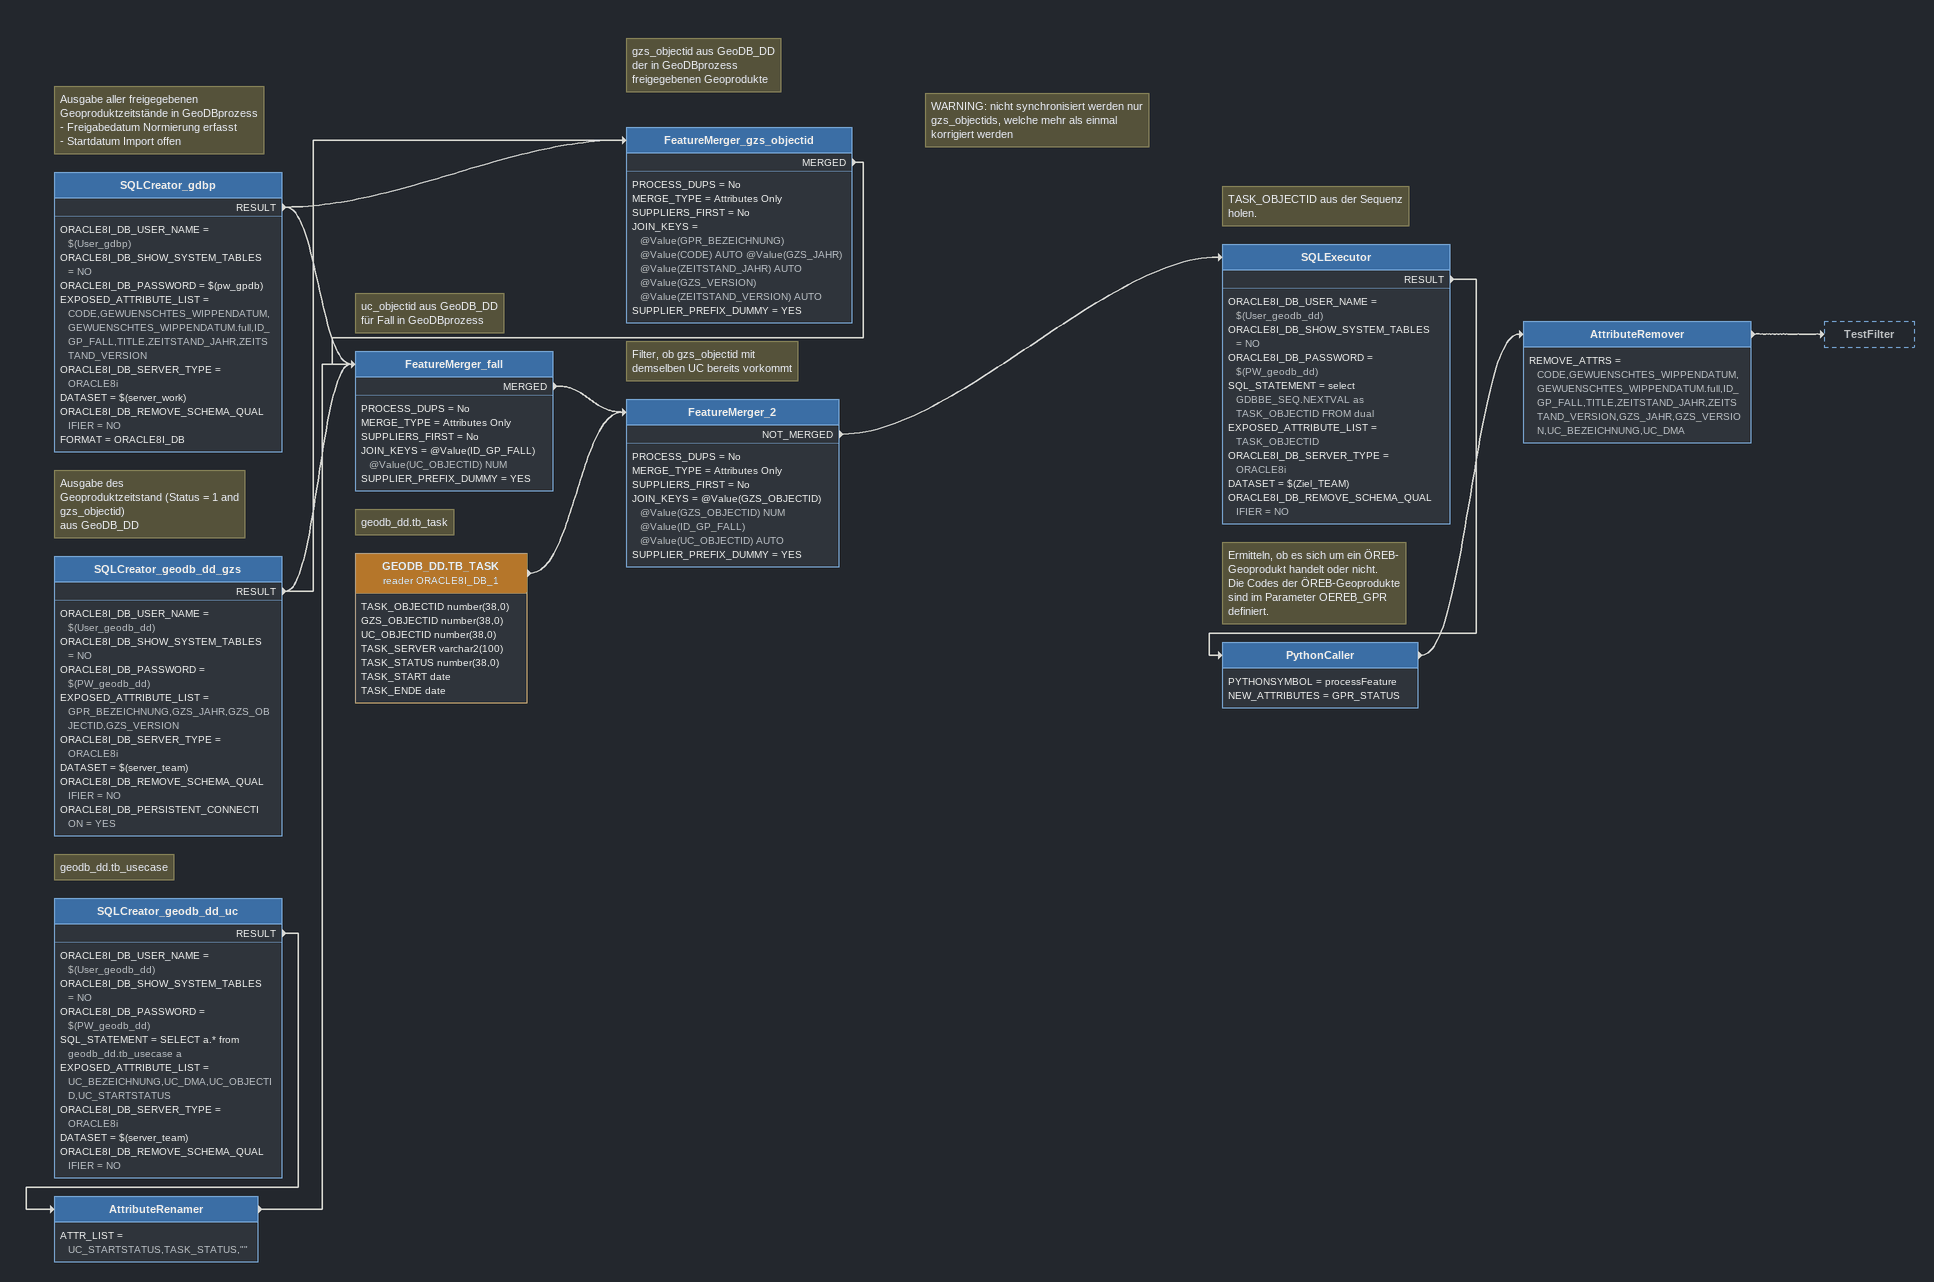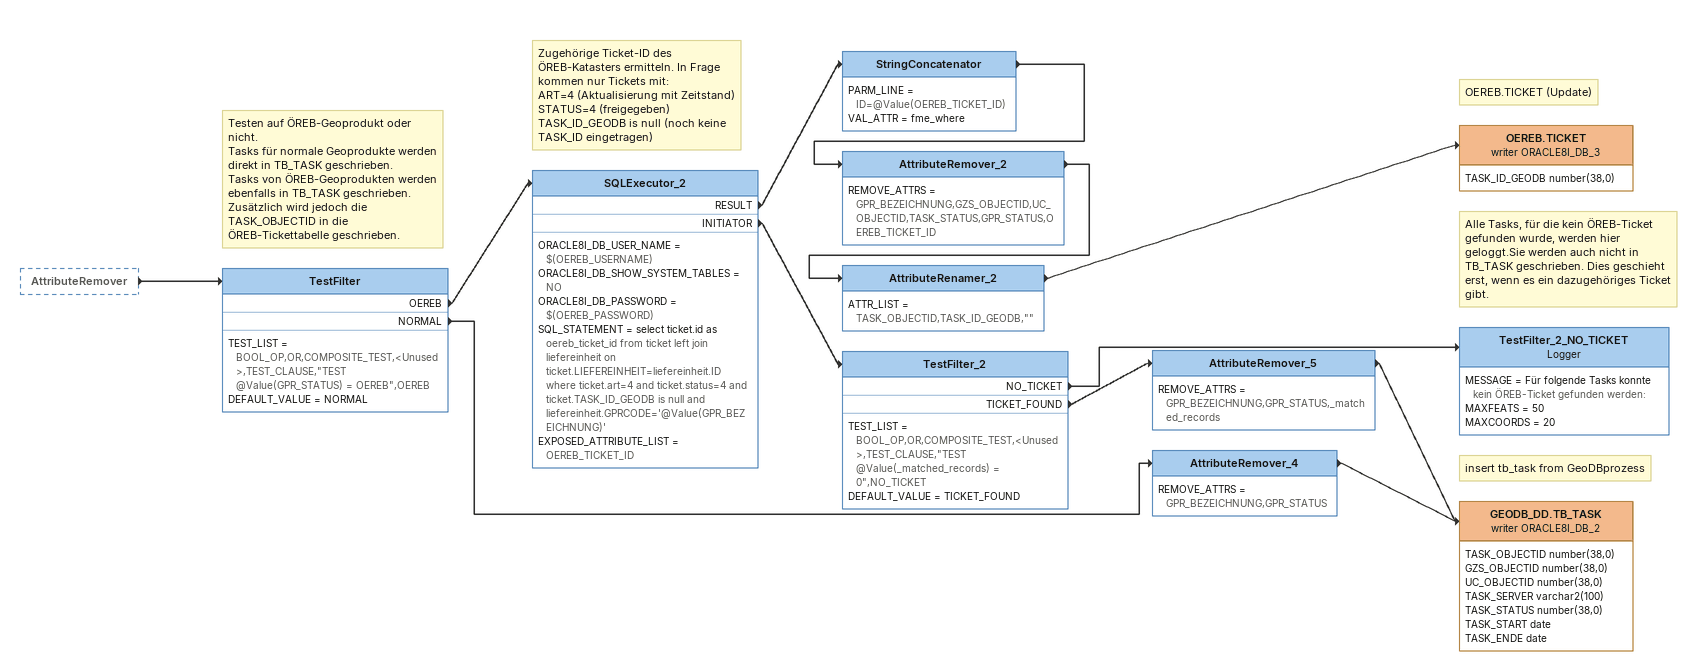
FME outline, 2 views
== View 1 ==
Note: Ausgabe aller freigegebenen / Geoproduktzeitstände in GeoDBprozess / - Freigabedatum Normierung erfasst / - Startdatum Import offen
SQLCreator_gdbp
    ORACLE8I_DB_USER_NAME = $(User_gdbp)
    ORACLE8I_DB_SHOW_SYSTEM_TABLES = NO
    ORACLE8I_DB_PASSWORD = $(pw_gpdb)
    EXPOSED_ATTRIBUTE_LIST = CODE,GEWUENSCHTES_WIPPENDATUM,GEWUENSCHTES_WIPPENDATUM.full,ID_GP_FALL,TITLE,ZEITSTAND_JAHR,ZEITSTAND_VERSION
    ORACLE8I_DB_SERVER_TYPE = ORACLE8i
    DATASET = $(server_work)
    ORACLE8I_DB_REMOVE_SCHEMA_QUALIFIER = NO
    FORMAT = ORACLE8I_DB
    RESULT -> FeatureMerger_gzs_objectid
    RESULT -> FeatureMerger_fall
Note: Ausgabe des / Geoproduktzeitstand (Status = 1 and / gzs_objectid) / aus GeoDB_DD
SQLCreator_geodb_dd_gzs
    ORACLE8I_DB_USER_NAME = $(User_geodb_dd)
    ORACLE8I_DB_SHOW_SYSTEM_TABLES = NO
    ORACLE8I_DB_PASSWORD = $(PW_geodb_dd)
    EXPOSED_ATTRIBUTE_LIST = GPR_BEZEICHNUNG,GZS_JAHR,GZS_OBJECTID,GZS_VERSION
    ORACLE8I_DB_SERVER_TYPE = ORACLE8i
    DATASET = $(server_team)
    ORACLE8I_DB_REMOVE_SCHEMA_QUALIFIER = NO
    ORACLE8I_DB_PERSISTENT_CONNECTION = YES
    RESULT -> FeatureMerger_gzs_objectid
    RESULT -> FeatureMerger_fall
Note: gzs_objectid aus GeoDB_DD / der in GeoDBprozess / freigegebenen Geoprodukte
FeatureMerger_gzs_objectid
    PROCESS_DUPS = No
    MERGE_TYPE = Attributes Only
    SUPPLIERS_FIRST = No
    JOIN_KEYS = @Value(GPR_BEZEICHNUNG) @Value(CODE) AUTO @Value(GZS_JAHR) @Value(ZEITSTAND_JAHR) AUTO @Value(GZS_VERSION) @Value(ZEITSTAND_VERSION) AUTO
    SUPPLIER_PREFIX_DUMMY = YES
    MERGED -> FeatureMerger_fall
Note: geodb_dd.tb_usecase
SQLCreator_geodb_dd_uc
    ORACLE8I_DB_USER_NAME = $(User_geodb_dd)
    ORACLE8I_DB_SHOW_SYSTEM_TABLES = NO
    ORACLE8I_DB_PASSWORD = $(PW_geodb_dd)
    SQL_STATEMENT = SELECT a.* from geodb_dd.tb_usecase a
    EXPOSED_ATTRIBUTE_LIST = UC_BEZEICHNUNG,UC_DMA,UC_OBJECTID,UC_STARTSTATUS
    ORACLE8I_DB_SERVER_TYPE = ORACLE8i
    DATASET = $(server_team)
    ORACLE8I_DB_REMOVE_SCHEMA_QUALIFIER = NO
    RESULT -> AttributeRenamer
AttributeRenamer
    ATTR_LIST = UC_STARTSTATUS,TASK_STATUS,""
    -> FeatureMerger_fall
Note: uc_objectid aus GeoDB_DD / für Fall in GeoDBprozess
FeatureMerger_fall
    PROCESS_DUPS = No
    MERGE_TYPE = Attributes Only
    SUPPLIERS_FIRST = No
    JOIN_KEYS = @Value(ID_GP_FALL) @Value(UC_OBJECTID) NUM
    SUPPLIER_PREFIX_DUMMY = YES
    MERGED -> FeatureMerger_2
Note: geodb_dd.tb_task
GEODB_DD.TB_TASK (reader ORACLE8I_DB_1)
    attributes: TASK_OBJECTID number(38,0), GZS_OBJECTID number(38,0), UC_OBJECTID number(38,0), TASK_SERVER varchar2(100), TASK_STATUS number(38,0), TASK_START date, TASK_ENDE date
    -> FeatureMerger_2
Note: WARNING: nicht synchronisiert werden nur gzs_objectids, welche mehr als einmal korrigiert werden
Note: Filter, ob gzs_objectid mit / demselben UC bereits vorkommt
FeatureMerger_2
    PROCESS_DUPS = No
    MERGE_TYPE = Attributes Only
    SUPPLIERS_FIRST = No
    JOIN_KEYS = @Value(GZS_OBJECTID) @Value(GZS_OBJECTID) NUM @Value(ID_GP_FALL) @Value(UC_OBJECTID) AUTO
    SUPPLIER_PREFIX_DUMMY = YES
    NOT_MERGED -> SQLExecutor
Note: TASK_OBJECTID aus der Sequenz / holen.
SQLExecutor
    ORACLE8I_DB_USER_NAME = $(User_geodb_dd)
    ORACLE8I_DB_SHOW_SYSTEM_TABLES = NO
    ORACLE8I_DB_PASSWORD = $(PW_geodb_dd)
    SQL_STATEMENT = select GDBBE_SEQ.NEXTVAL as TASK_OBJECTID FROM dual
    EXPOSED_ATTRIBUTE_LIST = TASK_OBJECTID
    ORACLE8I_DB_SERVER_TYPE = ORACLE8i
    DATASET = $(Ziel_TEAM)
    ORACLE8I_DB_REMOVE_SCHEMA_QUALIFIER = NO
    RESULT -> PythonCaller
Note: Ermitteln, ob es sich um ein ÖREB- / Geoprodukt handelt oder nicht. / Die Codes der ÖREB-Geoprodukte / sind im Parameter OEREB_GPR / definiert.
PythonCaller
    PYTHONSYMBOL = processFeature
    NEW_ATTRIBUTES = GPR_STATUS
    -> AttributeRemover
AttributeRemover
    REMOVE_ATTRS = CODE,GEWUENSCHTES_WIPPENDATUM,GEWUENSCHTES_WIPPENDATUM.full,ID_GP_FALL,TITLE,ZEITSTAND_JAHR,ZEITSTAND_VERSION,GZS_JAHR,GZS_VERSION,UC_BEZEICHNUNG,UC_DMA
    -> TestFilter

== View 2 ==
AttributeRemover [outside]
    -> TestFilter
Note: Testen auf ÖREB-Geoprodukt oder nicht. / Tasks für normale Geoprodukte werden / direkt in TB_TASK geschrieben. / Tasks von ÖREB-Geoprodukten werden ebenfalls in TB_TASK geschrieben. Zusätzlich wird jedoch die TASK_OBJECTID in die ÖREB-Tickettabelle geschrieben.
TestFilter
    TEST_LIST = BOOL_OP,OR,COMPOSITE_TEST,<Unused>,TEST_CLAUSE,"TEST @Value(GPR_STATUS) = OEREB",OEREB
    DEFAULT_VALUE = NORMAL
    OEREB -> SQLExecutor_2
    NORMAL -> AttributeRemover_4
Note: Zugehörige Ticket-ID des ÖREB-Katasters ermitteln. In Frage kommen nur Tickets mit: / ART=4 (Aktualisierung mit Zeitstand) / STATUS=4 (freigegeben) / TASK_ID_GEODB is null (noch keine TASK_ID eingetragen)
SQLExecutor_2
    ORACLE8I_DB_USER_NAME = $(OEREB_USERNAME)
    ORACLE8I_DB_SHOW_SYSTEM_TABLES = NO
    ORACLE8I_DB_PASSWORD = $(OEREB_PASSWORD)
    SQL_STATEMENT = select ticket.id as oereb_ticket_id from ticket left join liefereinheit on ticket.LIEFEREINHEIT=liefereinheit.ID where ticket.art=4 and ticket.status=4 and ticket.TASK_ID_GEODB is null and liefereinheit.GPRCODE='@Value(GPR_BEZEICHNUNG)'
    EXPOSED_ATTRIBUTE_LIST = OEREB_TICKET_ID
    RESULT -> StringConcatenator
    INITIATOR -> TestFilter_2
StringConcatenator
    PARM_LINE = ID=@Value(OEREB_TICKET_ID)
    VAL_ATTR = fme_where
    -> AttributeRemover_2
AttributeRemover_2
    REMOVE_ATTRS = GPR_BEZEICHNUNG,GZS_OBJECTID,UC_OBJECTID,TASK_STATUS,GPR_STATUS,OEREB_TICKET_ID
    -> AttributeRenamer_2
AttributeRenamer_2
    ATTR_LIST = TASK_OBJECTID,TASK_ID_GEODB,""
    -> OEREB.TICKET (writer ORACLE8I_DB_3)
Note: OEREB.TICKET (Update)
OEREB.TICKET (writer ORACLE8I_DB_3)
    attributes: TASK_ID_GEODB number(38,0)
TestFilter_2
    TEST_LIST = BOOL_OP,OR,COMPOSITE_TEST,<Unused>,TEST_CLAUSE,"TEST @Value(_matched_records) = 0",NO_TICKET
    DEFAULT_VALUE = TICKET_FOUND
    NO_TICKET -> TestFilter_2_NO_TICKET
    TICKET_FOUND -> AttributeRemover_5
Note: Alle Tasks, für die kein ÖREB-Ticket gefunden wurde, werden hier geloggt.Sie werden auch nicht in TB_TASK geschrieben. Dies geschieht erst, wenn es ein dazugehöriges Ticket gibt.
TestFilter_2_NO_TICKET: Logger
    MESSAGE = Für folgende Tasks konnte kein ÖREB-Ticket gefunden werden:
    MAXFEATS = 50
    MAXCOORDS = 20
AttributeRemover_5
    REMOVE_ATTRS = GPR_BEZEICHNUNG,GPR_STATUS,_matched_records
    -> GEODB_DD.TB_TASK (writer ORACLE8I_DB_2)
AttributeRemover_4
    REMOVE_ATTRS = GPR_BEZEICHNUNG,GPR_STATUS
    -> GEODB_DD.TB_TASK (writer ORACLE8I_DB_2)
Note: insert tb_task from GeoDBprozess
GEODB_DD.TB_TASK (writer ORACLE8I_DB_2)
    attributes: TASK_OBJECTID number(38,0), GZS_OBJECTID number(38,0), UC_OBJECTID number(38,0), TASK_SERVER varchar2(100), TASK_STATUS number(38,0), TASK_START date, TASK_ENDE date
